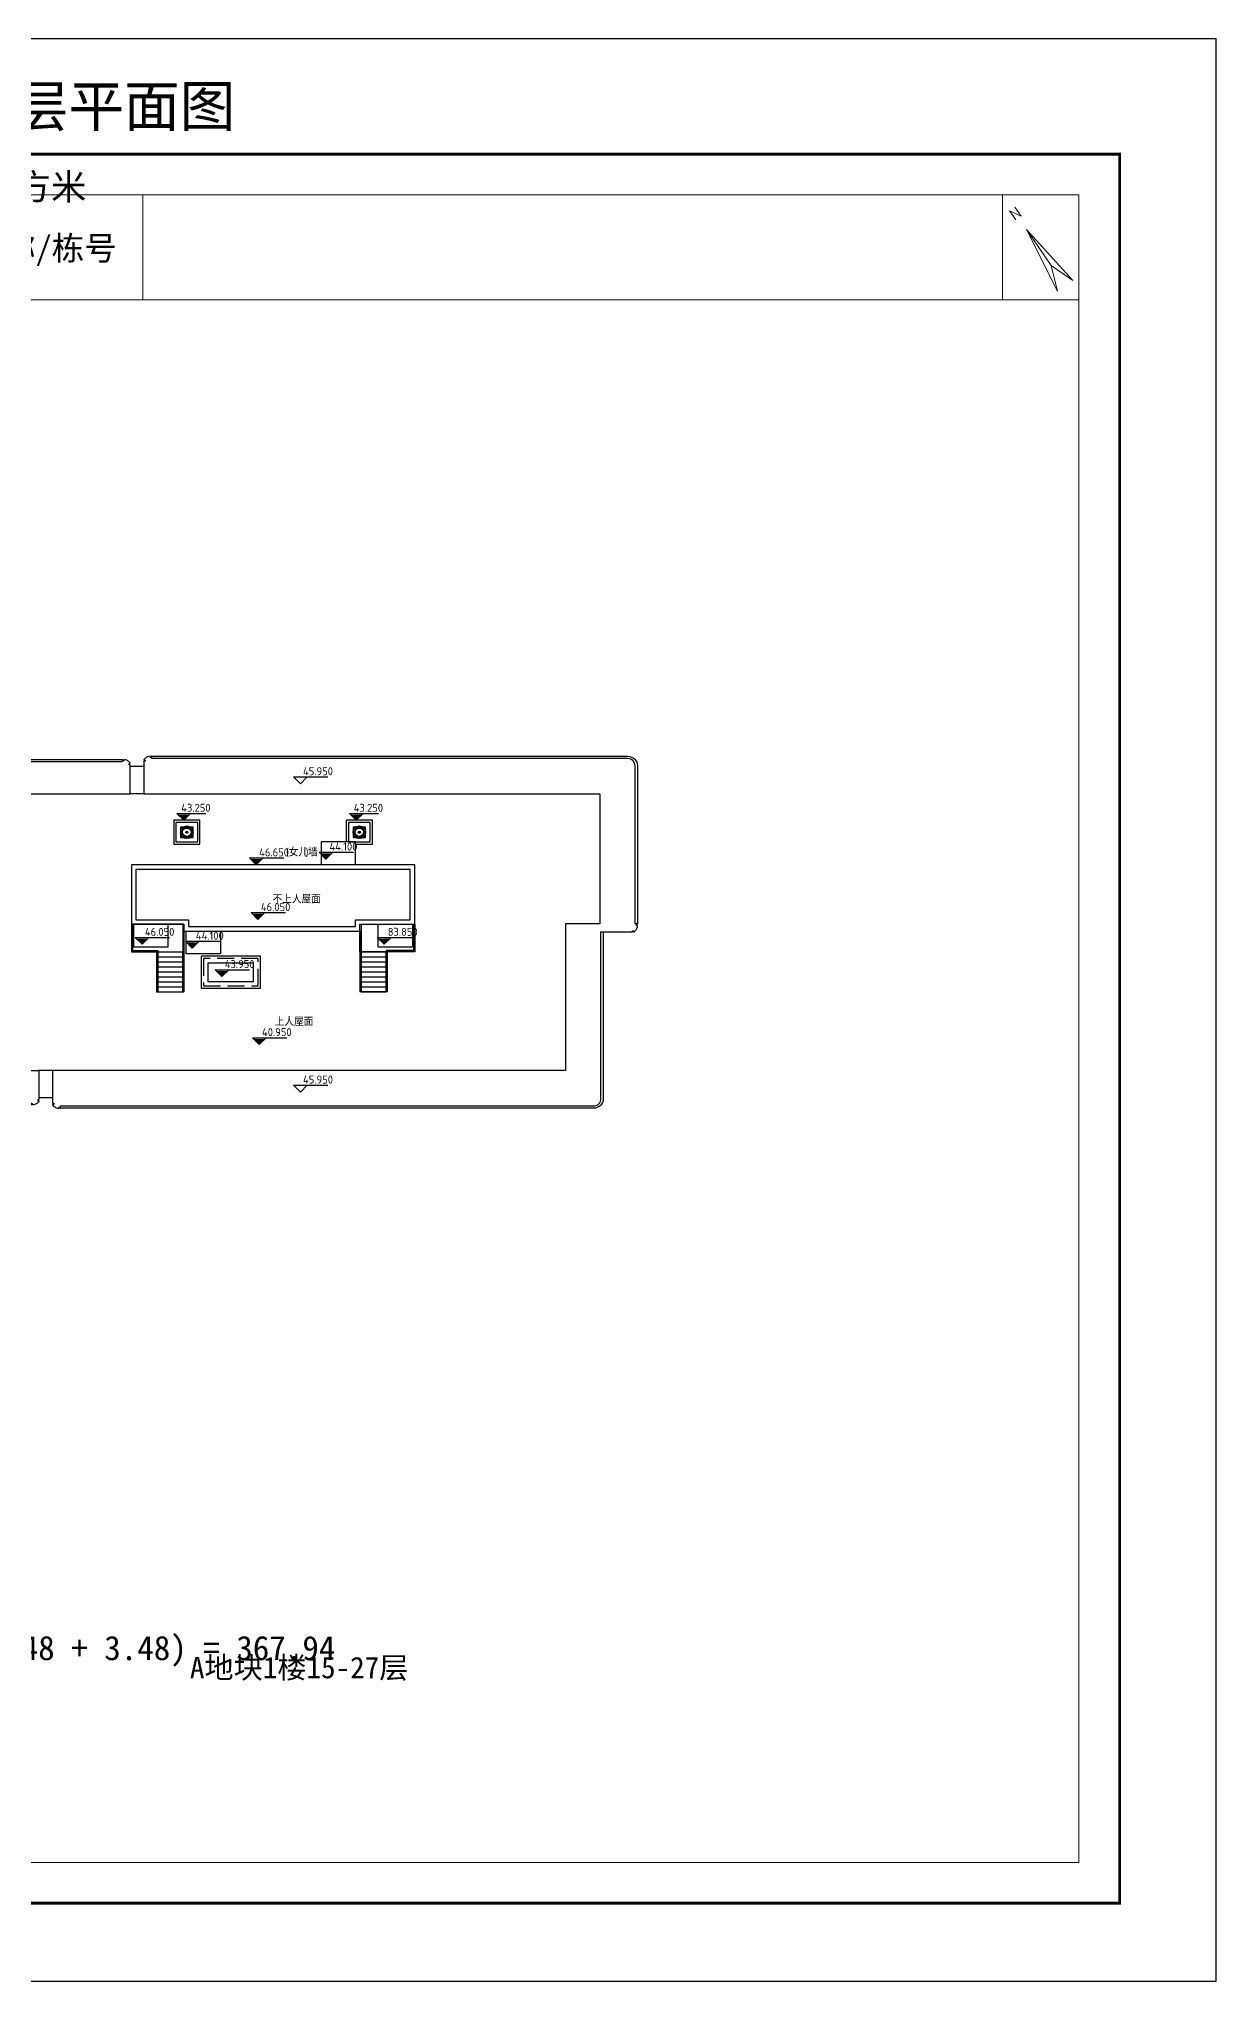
# Model space of a CAD drawing. Extents: x 512858 to 514372, y -232486 to -231710.
# Drawn here: x 513229.4 to 513281, y -232383 to -232298 of the extents above; entities that cross this region are included whole.
import ezdxf
from ezdxf.enums import TextEntityAlignment as Align

# ---------------------------------------------------------------- set-up
doc = ezdxf.new("R2010")
doc.units = 0
doc.header["$LTSCALE"] = 1000
doc.linetypes.add('__DASH', pattern=[0.35, 0.25, -0.1])
doc.linetypes.add('DASH', pattern=[0.35, 0.25, -0.1])
doc.layers.get('0').update_dxf_attribs({"color": 252})
for name, color, linetype in [('$0$A-STAIR', 32, 'Continuous'), ('$计容结果', 7, 'Continuous'), ('$计算结果', 7, 'Continuous'), ('A-ANNO-100-DIM-E', 253, 'Continuous'), ('A-ANNO-100-TXT', 252, 'Continuous'), ('A-METAL-E', 253, 'Continuous'), ('A-STR-CONC-E', 253, 'Continuous'), ('A-STR-CONC-H', 253, 'Continuous'), ('PUB_TEXT', 252, 'Continuous')]:
    doc.layers.add(name, color=color, linetype=linetype)
doc.layers.add('图廓', color=252, linetype='Continuous', lineweight=9)
doc.layers.add('打印图框', color=252, linetype='Continuous', plot=False)
doc.styles.add('dw', font='simhei.ttf')
doc.styles.add('STYLE1', font='stylu.ttf')
doc.styles.add('tkhz1', font='txt.shx', dxfattribs={"width": 0.8, "bigfont": 'hztxt.shx'})
doc.styles.add('TYDG_02', font='TSSDENG.shx', dxfattribs={"width": 0.8, "bigfont": 'hztxt.shx'})

# ---------------------------------------------------------------- blocks, each defined once
blk = doc.blocks.new('1新85A$C5F072A63')
at = {"linetype": 'Continuous'}
for radius in [300, 200, 50, 10]:
    blk.add_circle((-1, 10), radius, dxfattribs=at)
for centre, start, end in [((-156, -148), 99.06502, 130.65517), ((-100, -188), 117.06502, 148.65517), ((-198, -92), 81.06502, 112.65517), ((-219, -26), 63.06502, 94.65517), ((-220, 43), 45.06502, 76.65517), ((-199, 109), 27.06502, 58.65517), ((-159, 166), 9.06502, 40.65517), ((-103, 207), 351.06502, 22.65517), ((-37, 228), 333.06502, 4.65517), ((32, 229), 315.06502, 346.65517), ((98, 208), 297.06502, 328.65517), ((-34, -209), 135.06502, 166.65517), ((35, -209), 153.06502, 184.65517), ((101, -187), 171.06502, 202.65517), ((157, -146), 189.06502, 220.65517), ((197, -89), 207.06502, 238.65517), ((218, -23), 225.06502, 256.65517), ((218, 46), 243.06502, 274.65517), ((196, 112), 261.06502, 292.65517), ((155, 168), 279.06502, 310.65517)]:
    blk.add_arc(centre, 221, start, end, dxfattribs=at)

msp = doc.modelspace()

# ---------------------------------------------------------------- hatches: boundary and pattern name
at = {"layer": 'A-ANNO-100-DIM-E'}
for points in [[(513235.786, -232332.21), (513235.536, -232331.96), (513236.036, -232331.96)], [(513243.336, -232332.21), (513243.086, -232331.96), (513243.586, -232331.96)], [(513238.956, -232334.16), (513239.206, -232333.91), (513238.706, -232333.91)], [(513242.005, -232333.905), (513242.255, -232333.655), (513241.755, -232333.655)], [(513239.032, -232336.551), (513239.282, -232336.301), (513238.782, -232336.301)], [(513233.957, -232337.636), (513234.207, -232337.386), (513233.707, -232337.386)], [(513236.156, -232337.805), (513236.406, -232337.555), (513235.906, -232337.555)], [(513244.555, -232337.636), (513244.805, -232337.386), (513244.305, -232337.386)], [(513237.455, -232339.048), (513237.205, -232338.798), (513237.705, -232338.798)], [(513239.091, -232342.024), (513238.841, -232341.774), (513239.341, -232341.774)]]:
    msp.add_hatch(color=256, dxfattribs=at).paths.add_polyline_path(points)

# ---------------------------------------------------------------- linework, layer by layer
at = {"layer": '$0$A-STAIR'}
for p, q in [((513234.644, -232339.72), (513234.644, -232337.96)), ((513234.644, -232337.96), (513235.744, -232337.96)), ((513234.644, -232338.18), (513235.744, -232338.18)), ((513234.644, -232338.4), (513235.744, -232338.4)), ((513235.744, -232339.72), (513235.744, -232337.96)), ((513243.544, -232339.72), (513243.544, -232337.96)), ((513243.544, -232337.96), (513244.644, -232337.96)), ((513243.544, -232338.18), (513244.644, -232338.18)), ((513243.544, -232338.4), (513244.644, -232338.4)), ((513244.644, -232339.72), (513244.644, -232337.96)), ((513234.644, -232338.62), (513235.744, -232338.62)), ((513234.644, -232338.84), (513235.744, -232338.84)), ((513234.644, -232339.06), (513235.744, -232339.06)), ((513234.644, -232339.28), (513235.744, -232339.28)), ((513243.544, -232338.62), (513244.644, -232338.62)), ((513243.544, -232338.84), (513244.644, -232338.84)), ((513243.544, -232339.06), (513244.644, -232339.06)), ((513243.544, -232339.28), (513244.644, -232339.28)), ((513234.644, -232339.5), (513235.744, -232339.5)), ((513234.644, -232339.72), (513235.744, -232339.72)), ((513243.544, -232339.5), (513244.644, -232339.5)), ((513243.544, -232339.72), (513244.644, -232339.72))]:
    msp.add_line(p, q, dxfattribs=at)
for points in [[(513233.494, -232337.96), (513235.794, -232337.96), (513235.794, -232336.76), (513233.494, -232336.76)], [(513245.894, -232337.96), (513243.494, -232337.96), (513243.494, -232336.76), (513245.894, -232336.76)]]:
    msp.add_lwpolyline(points, close=True, dxfattribs=at)
for points in [[(513233.494, -232336.76), (513233.494, -232337.96), (513234.594, -232337.96), (513234.594, -232339.72)], [(513233.544, -232336.76), (513233.544, -232337.91), (513234.644, -232337.91), (513234.644, -232339.72)], [(513235.744, -232336.76), (513235.744, -232339.72)], [(513243.544, -232336.76), (513243.544, -232339.72)], [(513245.844, -232336.76), (513245.844, -232337.91), (513244.644, -232337.91), (513244.644, -232339.72)], [(513245.894, -232336.76), (513245.894, -232337.96), (513244.694, -232337.96), (513244.694, -232339.72)], [(513235.794, -232337.06), (513235.794, -232339.72)], [(513243.494, -232337.06), (513243.494, -232339.72)], [(513234.594, -232339.72), (513235.794, -232339.72)], [(513244.694, -232339.72), (513243.494, -232339.72)]]:
    msp.add_lwpolyline(points, dxfattribs=at)
at = {"layer": 'A-ANNO-100-DIM-E'}
for p, q in [((513240.887, -232330.611), (513240.587, -232330.311)), ((513240.587, -232330.311), (513242.087, -232330.311)), ((513240.887, -232330.611), (513241.187, -232330.311)), ((513235.786, -232332.21), (513235.486, -232331.91)), ((513235.486, -232331.91), (513236.754, -232331.91)), ((513235.786, -232332.21), (513236.086, -232331.91)), ((513243.336, -232332.21), (513243.036, -232331.91)), ((513243.036, -232331.91), (513244.305, -232331.91)), ((513243.336, -232332.21), (513243.636, -232331.91)), ((513238.956, -232334.16), (513238.656, -232333.86)), ((513238.656, -232333.86), (513240.163, -232333.86)), ((513238.956, -232334.16), (513239.256, -232333.86)), ((513242.005, -232333.905), (513241.705, -232333.605)), ((513241.705, -232333.605), (513243.212, -232333.605)), ((513242.005, -232333.905), (513242.305, -232333.605)), ((513239.032, -232336.551), (513238.732, -232336.251)), ((513238.732, -232336.251), (513240.239, -232336.251)), ((513239.032, -232336.551), (513239.332, -232336.251)), ((513233.957, -232337.636), (513233.657, -232337.336)), ((513233.657, -232337.336), (513235.164, -232337.336)), ((513233.957, -232337.636), (513234.257, -232337.336)), ((513236.156, -232337.805), (513235.856, -232337.505)), ((513235.856, -232337.505), (513237.363, -232337.505)), ((513236.156, -232337.805), (513236.456, -232337.505)), ((513244.555, -232337.636), (513244.255, -232337.336)), ((513244.255, -232337.336), (513245.763, -232337.336)), ((513244.555, -232337.636), (513244.855, -232337.336)), ((513237.455, -232339.048), (513237.155, -232338.748)), ((513237.155, -232338.748), (513238.662, -232338.748)), ((513237.455, -232339.048), (513237.755, -232338.748)), ((513239.091, -232342.024), (513238.791, -232341.724)), ((513238.791, -232341.724), (513240.291, -232341.724)), ((513239.091, -232342.024), (513239.391, -232341.724)), ((513240.887, -232344.099), (513240.587, -232343.799)), ((513240.587, -232343.799), (513242.087, -232343.799)), ((513240.887, -232344.099), (513241.187, -232343.799))]:
    msp.add_line(p, q, dxfattribs=at)
at = {"layer": 'A-METAL-E'}
for points in [[(513233.094, -232329.56), (513224.194, -232329.56), (513224.194, -232331.06), (513233.444, -232331.06), (513233.444, -232329.78), (513233.394, -232329.78), (513233.394, -232329.73), (513233.444, -232329.73), (513233.444, -232329.71, 0.024265), (513233.424, -232329.683, 0.024265), (513233.402, -232329.659, 0.097374), (513233.292, -232329.586, 0.097374), (513233.164, -232329.56), (513233.164, -232329.61), (513233.114, -232329.61), (513233.114, -232329.56), (513233.094, -232329.56), (513233.094, -232329.66), (513224.194, -232329.66)], [(513230.044, -232344.64), (513230.044, -232344.66, 0.024265), (513230.063, -232344.686, 0.024265), (513230.086, -232344.711, 0.097374), (513230.195, -232344.784, 0.097374), (513230.324, -232344.81), (513230.324, -232344.76), (513230.374, -232344.76), (513230.374, -232344.81), (513230.394, -232344.81), (513230.394, -232344.71), (513253.724, -232344.71, 0.414214), (513254.044, -232344.39), (513254.044, -232337.09), (513255.424, -232337.09), (513255.424, -232337.04), (513255.474, -232337.04), (513255.474, -232337.09), (513255.494, -232337.09, 0.024265), (513255.52, -232337.07, 0.024265), (513255.544, -232337.048, 0.097374), (513255.617, -232336.939, 0.097374), (513255.644, -232336.81), (513255.594, -232336.81), (513255.594, -232336.76), (513255.644, -232336.76), (513255.644, -232336.74), (513255.544, -232336.74), (513255.544, -232329.83, 0.414213), (513255.224, -232329.51), (513234.394, -232329.51), (513234.394, -232329.41), (513234.374, -232329.41), (513234.374, -232329.46), (513234.324, -232329.46), (513234.324, -232329.41, 0.097374), (513234.195, -232329.436, 0.097374), (513234.086, -232329.509, 0.024265), (513234.063, -232329.533, 0.024265), (513234.044, -232329.56), (513234.044, -232329.58)], [(513234.394, -232329.41), (513255.224, -232329.41, -0.414213), (513255.644, -232329.83), (513255.644, -232336.74)], [(513224.194, -232337.16), (513224.194, -232336.26), (513226.291, -232336.26), (513226.291, -232343.16), (513229.444, -232343.16), (513229.444, -232344.44), (513229.394, -232344.44), (513229.394, -232344.49), (513229.444, -232344.49), (513229.444, -232344.51, -0.024265), (513229.424, -232344.536, -0.024265), (513229.402, -232344.561, -0.097374), (513229.292, -232344.634, -0.097374), (513229.164, -232344.66), (513229.164, -232344.61), (513229.114, -232344.61), (513229.114, -232344.66), (513229.094, -232344.66), (513229.094, -232344.56), (513225.664, -232344.56, -0.414214), (513225.494, -232344.39), (513225.494, -232337.06), (513224.194, -232337.06)], [(513254.144, -232337.09), (513254.144, -232344.39, -0.414214), (513253.724, -232344.81), (513230.394, -232344.81)]]:
    msp.add_lwpolyline(points, format="xyb", dxfattribs=at)
for points in [[(513234.044, -232329.56), (513234.044, -232329.58), (513234.094, -232329.58), (513234.094, -232329.63), (513234.044, -232329.63), (513234.044, -232331.06), (513253.994, -232331.06)], [(513253.994, -232331.06), (513253.994, -232336.74), (513252.494, -232336.74), (513252.494, -232343.16), (513230.044, -232343.16), (513230.044, -232344.59), (513230.094, -232344.59), (513230.094, -232344.64), (513230.044, -232344.64), (513230.044, -232344.66)]]:
    msp.add_lwpolyline(points, dxfattribs=at)
at = {"layer": 'A-STR-CONC-E', "color": 9}
for points in [[(513234.044, -232329.86), (513233.444, -232329.86)], [(513234.044, -232331.06), (513233.444, -232331.06)], [(513230.044, -232343.16), (513229.444, -232343.16)], [(513230.044, -232344.36), (513229.444, -232344.36)]]:
    msp.add_lwpolyline(points, dxfattribs=at)
at = {"layer": 'A-STR-CONC-E'}
for points in [[(513236.494, -232332.21), (513235.344, -232332.21), (513235.344, -232333.26), (513236.494, -232333.26)], [(513236.194, -232332.51), (513235.644, -232332.51), (513235.644, -232332.96), (513236.194, -232332.96)], [(513243.744, -232332.51), (513243.194, -232332.51), (513243.194, -232332.96), (513243.744, -232332.96)]]:
    msp.add_lwpolyline(points, close=True, dxfattribs=at)
for points in [[(513243.294, -232333.26), (513244.044, -232333.26), (513244.044, -232332.21), (513242.894, -232332.21), (513242.894, -232333.16)], [(513243.294, -232334.16), (513243.294, -232333.16), (513241.794, -232333.16), (513241.794, -232334.16)], [(513237.394, -232337.06), (513237.394, -232338.06), (513235.894, -232338.06), (513235.894, -232337.06)]]:
    msp.add_lwpolyline(points, dxfattribs=at)
at = {"layer": 'A-STR-CONC-E', "elevation": 0}
for points in [[(513245.894, -232334.16), (513233.494, -232334.16), (513233.494, -232336.76), (513235.794, -232336.76), (513235.794, -232337.06), (513243.494, -232337.06), (513243.494, -232336.76), (513245.894, -232336.76)], [(513245.694, -232334.36), (513233.694, -232334.36), (513233.694, -232336.56), (513235.994, -232336.56), (513235.994, -232336.86), (513243.294, -232336.86), (513243.294, -232336.56), (513245.694, -232336.56)], [(513239.144, -232338.16), (513236.544, -232338.16), (513236.544, -232339.56), (513239.144, -232339.56)], [(513238.844, -232338.46), (513236.844, -232338.46), (513236.844, -232339.26), (513238.844, -232339.26)]]:
    msp.add_lwpolyline(points, close=True, dxfattribs=at)
for points in [[(513235.094, -232336.76), (513235.094, -232337.76), (513233.594, -232337.76), (513233.594, -232336.76)], [(513245.794, -232336.76), (513245.794, -232337.76), (513244.294, -232337.76), (513244.294, -232336.76)]]:
    msp.add_lwpolyline(points, dxfattribs=at)
at = {"layer": 'A-STR-CONC-H', "linetype": '__DASH'}
for points in [[(513236.394, -232332.31), (513235.444, -232332.31), (513235.444, -232333.16), (513236.394, -232333.16)], [(513243.944, -232332.31), (513242.994, -232332.31), (513242.994, -232333.16), (513243.944, -232333.16)]]:
    msp.add_lwpolyline(points, close=True, dxfattribs=at)
at = {"layer": 'A-STR-CONC-H', "linetype": 'DASH', "ltscale": 0.003, "elevation": 0}
msp.add_lwpolyline([(513239.044, -232338.26), (513236.644, -232338.26), (513236.644, -232339.46), (513239.044, -232339.46)], close=True, dxfattribs=at)
at = {"layer": '图廓', "color": 0, "linetype": 'ByBlock'}
for p, q in [((513274.699, -232308.601), (513272.664, -232306.367)), ((513272.664, -232306.367), (513274.027, -232309.064)), ((513273.745, -232307.936), (513272.664, -232306.367))]:
    msp.add_line(p, q, dxfattribs=at)
at = {"layer": '图廓', "color": 0, "linetype": 'ByBlock', "ltscale": 2}
for p, q in [((513274.699, -232308.601), (513272.664, -232306.367)), ((513272.664, -232306.367), (513274.027, -232309.064)), ((513273.745, -232307.936), (513272.664, -232306.367))]:
    msp.add_line(p, q, dxfattribs=at)
at = {"layer": '图廓', "color": 0}
msp.add_line((513173.73, -232309.443), (513274.958, -232309.443), dxfattribs=at)
at = {"layer": '图廓', "color": 0, "const_width": 0.119, "elevation": 0}
msp.add_lwpolyline([(513171.944, -232303.069), (513276.744, -232303.069), (513276.744, -232379.585), (513171.944, -232379.585)], close=True, dxfattribs=at)
at = {"layer": '图廓', "color": 0, "elevation": 0}
msp.add_lwpolyline([(513173.73, -232304.855), (513274.958, -232304.855), (513274.958, -232377.799), (513173.73, -232377.799)], close=True, dxfattribs=at)
for points in [[(513233.988, -232309.443), (513233.988, -232304.855)], [(513271.612, -232304.855), (513271.612, -232309.443)]]:
    msp.add_lwpolyline(points, dxfattribs=at)
at = {"layer": '图廓', "color": 0, "linetype": 'ByBlock', "ltscale": 2, "elevation": 0}
for points in [[(513273.745, -232307.936), (513274.027, -232309.064)], [(513273.745, -232307.936), (513274.699, -232308.601)]]:
    msp.add_lwpolyline(points, dxfattribs=at)
at = {"layer": '打印图框', "color": 6, "ltscale": 0.5, "elevation": 0}
msp.add_lwpolyline([(513167.662, -232382.997), (513280.97, -232382.997), (513280.97, -232298.024), (513167.662, -232298.024)], close=True, dxfattribs=at)

# ---------------------------------------------------------------- block references
at = {"color": 8, "linetype": 'DASH', "xscale": 0.0009166666666664, "yscale": 0.0009166666666664, "zscale": 0.0009166666666664, "rotation": 90}
for p in [(513235.928, -232332.734), (513243.478, -232332.734)]:
    msp.add_blockref('1新85A$C5F072A63', p, dxfattribs=at)

# ---------------------------------------------------------------- texts
at = {"layer": '$计容结果', "style": 'dw'}
msp.add_text('本层计容建筑面积367.94平方米', height=1.13308, dxfattribs=at).set_placement((513209.895, -232305.062))
at = {"layer": '$计算结果', "insert": (513188.202, -232370.251), "char_height": 1.06217, "width": 72.22768, "attachment_point": 4, "style": 'dw'}
msp.add_mtext('  住宅计容面积：339.31 + 0.5*(18.84 + 18.84 + 12.61 + 3.48 + 3.48) = 367.94\\P本层计容建筑面积：367.94 = 367.94\\P总面积：367.94 = 367.94', dxfattribs=at)
at = {"layer": 'A-ANNO-100-TXT', "style": 'TYDG_02'}
for s, p in [('不上人屋面', (513239.671, -232335.842)), ('上人屋面', (513239.768, -232341.205))]:
    msp.add_text(s, height=0.3376, dxfattribs=at).set_placement(p)
at = {"layer": 'PUB_TEXT', "color": 253, "style": 'TYDG_02'}
for s, height, p in [('45.950', 0.35, (513241.005, -232330.241)), ('43.250', 0.35, (513235.674, -232331.84)), ('43.250', 0.35, (513243.224, -232331.84)), ('46.650', 0.35, (513239.083, -232333.79)), ('(', 0.35, (513240.263, -232333.79)), ('女儿墙', 0.3376, (513240.38, -232333.79)), (')', 0.35, (513241.117, -232333.79)), ('44.100', 0.35, (513242.161, -232333.535)), ('46.050', 0.35, (513239.159, -232336.181)), ('46.050', 0.35, (513234.084, -232337.266)), ('44.100', 0.35, (513236.312, -232337.435)), ('83.850', 0.35, (513244.712, -232337.266)), ('43.950', 0.35, (513237.581, -232338.678)), ('40.950', 0.35, (513239.209, -232341.654)), ('45.950', 0.35, (513241.005, -232343.729))]:
    msp.add_text(s, height=height, dxfattribs=at).set_placement(p)
at = {"layer": '图廓', "color": 0, "style": 'STYLE1'}
msp.add_text('单体建筑面积核算分层平面图', height=1.78638, dxfattribs=at).set_placement((513222.205, -232302.393), align=Align.BOTTOM_CENTER)
at = {"layer": '图廓', "color": 0, "linetype": 'ByBlock', "style": 'tkhz1'}
msp.add_text('N', height=0.476, rotation=34.58143, dxfattribs=at).set_placement((513272.046, -232305.471), align=Align.TOP_CENTER)
at = {"layer": '图廓', "color": 0, "linetype": 'ByBlock', "ltscale": 2, "style": 'tkhz1'}
msp.add_text('N', height=0.476, rotation=34.58143, dxfattribs=at).set_placement((513272.046, -232305.471), align=Align.TOP_CENTER)
at = {"layer": '图廓', "color": 0, "style": 'dw'}
for s, height, p in [('项目名称/栋号', 1.0421, (513223.612, -232307.704)), ('A地块1楼15-27层', 0.936, (513236.053, -232369.747))]:
    msp.add_text(s, height=height, dxfattribs=at).set_placement(p)

doc.saveas('drawing.dxf')
